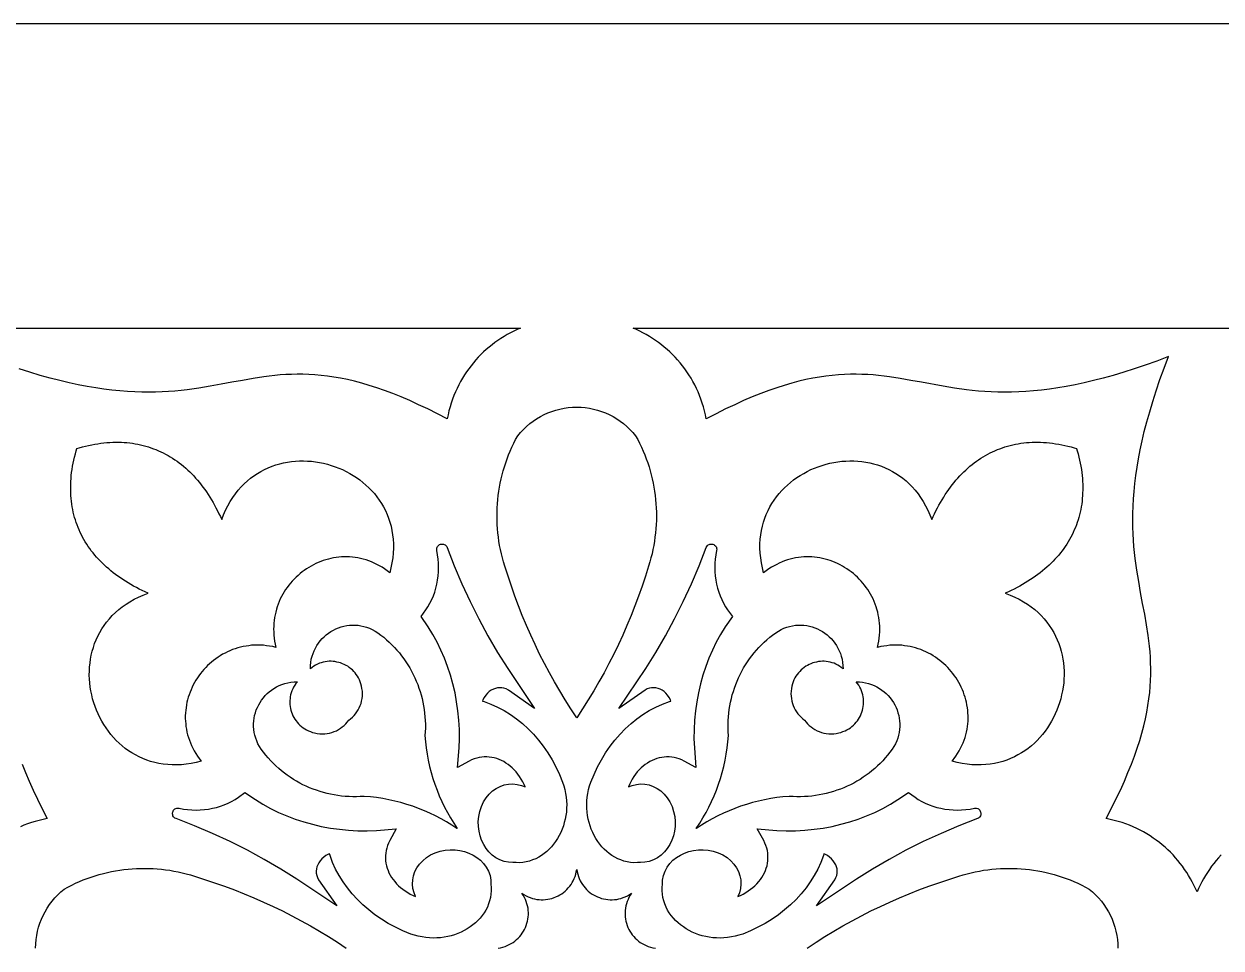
# Model space of a CAD drawing. Extents: x -352 to 352, y -78 to 78.
# Drawn here: x 100.2 to 200.5, y 0 to 77.5 of the extents above; entities that cross this region are included whole.
import ezdxf

# ---------------------------------------------------------------- set-up
doc = ezdxf.new("R2010")
doc.units = 0
doc.layers.get('0').update_dxf_attribs({"linetype": 'CONTINUOUS'})

msp = doc.modelspace()

# ---------------------------------------------------------------- linework, layer by layer
for points in [[(-352.5, -77.5), (352.5, -77.5), (352.5, 77.5), (-352.5, 77.5)], [(146.5, 45.36), (146.86, 45.35), (147.21, 45.32), (147.56, 45.27), (147.91, 45.2), (148.25, 45.11), (148.58, 45.01), (148.91, 44.88), (149.23, 44.74), (149.55, 44.57), (149.85, 44.39), (150.15, 44.2), (150.43, 43.98), (150.7, 43.75), (150.96, 43.5), (151.21, 43.24), (151.44, 42.96), (151.61, 42.65), (151.77, 42.33), (151.93, 42.01), (152.07, 41.68), (152.2, 41.36), (152.33, 41.03), (152.45, 40.69), (152.56, 40.36), (152.66, 40.02), (152.75, 39.68), (152.83, 39.34), (152.91, 39), (152.97, 38.65), (153.03, 38.31), (153.08, 37.96), (153.11, 37.61), (153.14, 37.26), (153.17, 36.91), (153.18, 36.56), (153.18, 36.21), (153.18, 35.86), (153.16, 35.51), (153.14, 35.16), (153.11, 34.81), (153.06, 34.46), (153.01, 34.11), (152.95, 33.76), (152.88, 33.42), (152.81, 33.07), (152.72, 32.72), (152.62, 32.38), (152.52, 32.04), (152.26, 31.2), (151.98, 30.36), (151.69, 29.52), (151.38, 28.7), (151.05, 27.88), (150.71, 27.06), (150.36, 26.25), (149.99, 25.45), (149.6, 24.66), (149.2, 23.87), (148.79, 23.09), (148.36, 22.32), (147.92, 21.56), (147.46, 20.81), (146.99, 20.06), (146.5, 19.32), (146.01, 20.06), (145.54, 20.81), (145.08, 21.56), (144.64, 22.32), (144.21, 23.09), (143.79, 23.87), (143.39, 24.66), (143.01, 25.45), (142.64, 26.25), (142.28, 27.06), (141.94, 27.88), (141.62, 28.7), (141.31, 29.52), (141.02, 30.36), (140.74, 31.2), (140.48, 32.04), (140.37, 32.38), (140.28, 32.72), (140.19, 33.07), (140.11, 33.42), (140.04, 33.76), (139.98, 34.11), (139.93, 34.46), (139.89, 34.81), (139.86, 35.16), (139.84, 35.51), (139.82, 35.86), (139.82, 36.21), (139.82, 36.56), (139.83, 36.91), (139.85, 37.26), (139.88, 37.61), (139.92, 37.96), (139.97, 38.31), (140.02, 38.65), (140.09, 39), (140.16, 39.34), (140.25, 39.68), (140.34, 40.02), (140.44, 40.36), (140.55, 40.69), (140.67, 41.03), (140.79, 41.36), (140.93, 41.68), (141.07, 42.01), (141.22, 42.33), (141.38, 42.65), (141.55, 42.96), (141.79, 43.24), (142.03, 43.5), (142.29, 43.75), (142.57, 43.98), (142.85, 44.2), (143.14, 44.39), (143.45, 44.57), (143.76, 44.74), (144.08, 44.88), (144.41, 45.01), (144.75, 45.11), (145.09, 45.2), (145.44, 45.27), (145.79, 45.32), (146.14, 45.35)], [(108.09, 42.42), (108.33, 42.42), (108.56, 42.4), (108.8, 42.39), (109.03, 42.36), (109.26, 42.33), (109.49, 42.29), (109.71, 42.25), (109.94, 42.21), (110.16, 42.15), (110.38, 42.09), (110.59, 42.03), (110.81, 41.96), (111.02, 41.88), (111.23, 41.8), (111.43, 41.71), (111.64, 41.62), (111.84, 41.52), (112.04, 41.42), (112.24, 41.31), (112.43, 41.2), (112.62, 41.08), (112.81, 40.95), (113, 40.82), (113.18, 40.69), (113.36, 40.54), (113.54, 40.4), (113.72, 40.25), (113.89, 40.09), (114.06, 39.93), (114.23, 39.76), (114.39, 39.59), (114.55, 39.41), (114.71, 39.23), (114.87, 39.05), (115.02, 38.85), (115.17, 38.66), (115.32, 38.46), (115.46, 38.25), (115.6, 38.04), (115.74, 37.82), (115.88, 37.6), (116.01, 37.38), (116.14, 37.15), (116.26, 36.91), (116.39, 36.67), (116.51, 36.43), (116.63, 36.18), (116.74, 35.93), (116.9, 36.34), (117.07, 36.73), (117.25, 37.1), (117.45, 37.45), (117.66, 37.78), (117.89, 38.1), (118.12, 38.39), (118.37, 38.67), (118.62, 38.93), (118.89, 39.18), (119.16, 39.41), (119.44, 39.61), (119.73, 39.81), (120.03, 39.98), (120.33, 40.14), (120.64, 40.28), (120.96, 40.41), (121.28, 40.52), (121.6, 40.61), (121.93, 40.69), (122.26, 40.76), (122.59, 40.8), (122.93, 40.84), (123.26, 40.85), (123.6, 40.86), (123.94, 40.84), (124.27, 40.82), (124.61, 40.78), (124.94, 40.72), (125.27, 40.66), (125.6, 40.57), (125.92, 40.48), (126.24, 40.37), (126.56, 40.25), (126.87, 40.12), (127.17, 39.97), (127.47, 39.81), (127.76, 39.64), (128.04, 39.45), (128.31, 39.26), (128.58, 39.05), (128.83, 38.83), (129.08, 38.6), (129.31, 38.36), (129.54, 38.11), (129.75, 37.84), (129.95, 37.57), (130.13, 37.29), (130.3, 36.99), (130.46, 36.69), (130.6, 36.37), (130.73, 36.05), (130.84, 35.72), (130.94, 35.37), (131.01, 35.02), (131.07, 34.66), (131.11, 34.29), (131.13, 33.91), (131.13, 33.53), (131.12, 33.13), (131.08, 32.73), (131.01, 32.32), (130.93, 31.9), (130.83, 31.48), (130.61, 31.64), (130.4, 31.79), (130.18, 31.93), (129.96, 32.06), (129.74, 32.18), (129.51, 32.29), (129.29, 32.39), (129.06, 32.47), (128.84, 32.55), (128.61, 32.62), (128.38, 32.67), (128.15, 32.72), (127.92, 32.76), (127.69, 32.78), (127.46, 32.8), (127.24, 32.81), (127.01, 32.81), (126.78, 32.8), (126.56, 32.78), (126.34, 32.75), (126.11, 32.72), (125.89, 32.67), (125.68, 32.62), (125.46, 32.56), (125.25, 32.49), (125.04, 32.41), (124.83, 32.33), (124.63, 32.24), (124.43, 32.14), (124.23, 32.03), (124.04, 31.92), (123.85, 31.8), (123.66, 31.67), (123.48, 31.54), (123.31, 31.4), (123.14, 31.25), (122.97, 31.1), (122.81, 30.94), (122.66, 30.78), (122.51, 30.61), (122.37, 30.43), (122.23, 30.25), (122.1, 30.07), (121.98, 29.88), (121.86, 29.68), (121.75, 29.48), (121.65, 29.28), (121.56, 29.07), (121.47, 28.85), (121.4, 28.63), (121.33, 28.41), (121.27, 28.18), (121.21, 27.96), (121.17, 27.72), (121.14, 27.48), (121.11, 27.24), (121.1, 27), (121.09, 26.75), (121.1, 26.51), (121.11, 26.25), (121.14, 26), (121.17, 25.74), (121.22, 25.48), (121.28, 25.22), (121.02, 25.28), (120.76, 25.33), (120.5, 25.36), (120.25, 25.39), (119.99, 25.4), (119.74, 25.41), (119.5, 25.4), (119.25, 25.39), (119.01, 25.36), (118.78, 25.33), (118.54, 25.29), (118.31, 25.23), (118.09, 25.17), (117.87, 25.1), (117.65, 25.03), (117.43, 24.94), (117.22, 24.85), (117.02, 24.74), (116.82, 24.64), (116.62, 24.52), (116.43, 24.4), (116.25, 24.27), (116.06, 24.13), (115.89, 23.99), (115.72, 23.84), (115.56, 23.69), (115.4, 23.53), (115.25, 23.36), (115.1, 23.19), (114.96, 23.02), (114.83, 22.84), (114.7, 22.65), (114.58, 22.46), (114.47, 22.27), (114.36, 22.07), (114.26, 21.87), (114.17, 21.67), (114.09, 21.46), (114.01, 21.25), (113.94, 21.04), (113.88, 20.82), (113.83, 20.61), (113.78, 20.39), (113.75, 20.16), (113.72, 19.94), (113.7, 19.72), (113.69, 19.49), (113.69, 19.26), (113.7, 19.03), (113.72, 18.81), (113.74, 18.58), (113.78, 18.35), (113.83, 18.12), (113.88, 17.89), (113.95, 17.66), (114.03, 17.44), (114.11, 17.21), (114.21, 16.99), (114.32, 16.76), (114.44, 16.54), (114.57, 16.32), (114.71, 16.1), (114.86, 15.89), (115.02, 15.67), (114.6, 15.57), (114.18, 15.48), (113.77, 15.42), (113.37, 15.38), (112.97, 15.36), (112.59, 15.37), (112.21, 15.39), (111.84, 15.43), (111.48, 15.49), (111.13, 15.56), (110.78, 15.66), (110.45, 15.77), (110.13, 15.9), (109.81, 16.04), (109.51, 16.2), (109.21, 16.37), (108.93, 16.55), (108.65, 16.75), (108.39, 16.96), (108.14, 17.19), (107.9, 17.42), (107.67, 17.66), (107.45, 17.92), (107.24, 18.19), (107.05, 18.46), (106.86, 18.74), (106.69, 19.03), (106.53, 19.33), (106.38, 19.63), (106.25, 19.94), (106.13, 20.26), (106.02, 20.58), (105.92, 20.9), (105.84, 21.23), (105.78, 21.56), (105.72, 21.89), (105.68, 22.23), (105.65, 22.56), (105.64, 22.9), (105.65, 23.24), (105.66, 23.57), (105.7, 23.91), (105.74, 24.24), (105.81, 24.57), (105.89, 24.9), (105.98, 25.22), (106.09, 25.54), (106.22, 25.86), (106.36, 26.17), (106.52, 26.47), (106.69, 26.77), (106.88, 27.06), (107.09, 27.34), (107.32, 27.61), (107.56, 27.88), (107.83, 28.13), (108.11, 28.38), (108.4, 28.61), (108.72, 28.84), (109.05, 29.05), (109.4, 29.25), (109.77, 29.43), (110.16, 29.6), (110.57, 29.76), (110.32, 29.87), (110.07, 29.99), (109.83, 30.11), (109.59, 30.23), (109.35, 30.36), (109.12, 30.49), (108.9, 30.62), (108.68, 30.76), (108.46, 30.9), (108.25, 31.04), (108.04, 31.18), (107.84, 31.33), (107.65, 31.48), (107.45, 31.63), (107.27, 31.79), (107.09, 31.95), (106.91, 32.11), (106.74, 32.27), (106.57, 32.44), (106.41, 32.61), (106.25, 32.78), (106.1, 32.96), (105.96, 33.14), (105.81, 33.32), (105.68, 33.5), (105.55, 33.69), (105.42, 33.88), (105.3, 34.07), (105.19, 34.26), (105.08, 34.46), (104.98, 34.66), (104.88, 34.86), (104.79, 35.07), (104.7, 35.27), (104.62, 35.48), (104.54, 35.69), (104.47, 35.91), (104.41, 36.12), (104.35, 36.34), (104.29, 36.56), (104.25, 36.79), (104.2, 37.01), (104.17, 37.24), (104.14, 37.47), (104.11, 37.7), (104.1, 37.94), (104.08, 38.17), (104.08, 38.41), (104.08, 38.65), (104.08, 38.9), (104.09, 39.14), (104.11, 39.39), (104.13, 39.64), (104.16, 39.89), (104.2, 40.14), (104.24, 40.4), (104.29, 40.66), (104.35, 40.92), (104.41, 41.18), (104.47, 41.44), (104.55, 41.71), (104.6, 41.9), (104.79, 41.95), (105.06, 42.03), (105.32, 42.09), (105.58, 42.15), (105.84, 42.21), (106.1, 42.26), (106.35, 42.3), (106.61, 42.34), (106.86, 42.37), (107.11, 42.39), (107.36, 42.41), (107.6, 42.42), (107.85, 42.42)], [(185.39, 42.42), (185.64, 42.41), (185.89, 42.39), (186.14, 42.37), (186.39, 42.34), (186.64, 42.3), (186.9, 42.26), (187.16, 42.21), (187.42, 42.15), (187.68, 42.09), (187.94, 42.03), (188.21, 41.95), (188.39, 41.9), (188.45, 41.71), (188.52, 41.44), (188.59, 41.18), (188.65, 40.92), (188.71, 40.66), (188.75, 40.4), (188.8, 40.14), (188.83, 39.89), (188.86, 39.64), (188.89, 39.39), (188.9, 39.14), (188.92, 38.9), (188.92, 38.65), (188.92, 38.41), (188.91, 38.17), (188.9, 37.94), (188.88, 37.7), (188.86, 37.47), (188.83, 37.24), (188.79, 37.01), (188.75, 36.79), (188.7, 36.56), (188.65, 36.34), (188.59, 36.12), (188.53, 35.91), (188.46, 35.69), (188.38, 35.48), (188.3, 35.27), (188.21, 35.07), (188.12, 34.86), (188.02, 34.66), (187.92, 34.46), (187.81, 34.26), (187.69, 34.07), (187.57, 33.88), (187.45, 33.69), (187.32, 33.5), (187.18, 33.32), (187.04, 33.14), (186.9, 32.96), (186.74, 32.78), (186.59, 32.61), (186.43, 32.44), (186.26, 32.27), (186.09, 32.11), (185.91, 31.95), (185.73, 31.79), (185.54, 31.63), (185.35, 31.48), (185.15, 31.33), (184.95, 31.18), (184.75, 31.04), (184.54, 30.9), (184.32, 30.76), (184.1, 30.62), (183.87, 30.49), (183.64, 30.36), (183.41, 30.23), (183.17, 30.11), (182.93, 29.99), (182.68, 29.87), (182.42, 29.76), (182.83, 29.6), (183.22, 29.43), (183.59, 29.25), (183.95, 29.05), (184.28, 28.84), (184.59, 28.61), (184.89, 28.38), (185.17, 28.13), (185.43, 27.88), (185.68, 27.61), (185.9, 27.34), (186.11, 27.06), (186.3, 26.77), (186.48, 26.47), (186.64, 26.17), (186.78, 25.86), (186.91, 25.54), (187.02, 25.22), (187.11, 24.9), (187.19, 24.57), (187.25, 24.24), (187.3, 23.91), (187.33, 23.57), (187.35, 23.24), (187.35, 22.9), (187.34, 22.56), (187.32, 22.23), (187.28, 21.89), (187.22, 21.56), (187.15, 21.23), (187.07, 20.9), (186.98, 20.58), (186.87, 20.26), (186.75, 19.94), (186.61, 19.63), (186.47, 19.33), (186.31, 19.03), (186.14, 18.74), (185.95, 18.46), (185.76, 18.19), (185.55, 17.92), (185.33, 17.66), (185.1, 17.42), (184.86, 17.19), (184.61, 16.96), (184.34, 16.75), (184.07, 16.55), (183.78, 16.37), (183.49, 16.2), (183.19, 16.04), (182.87, 15.9), (182.55, 15.77), (182.21, 15.66), (181.87, 15.56), (181.52, 15.49), (181.16, 15.43), (180.79, 15.39), (180.41, 15.37), (180.02, 15.36), (179.63, 15.38), (179.23, 15.42), (178.82, 15.48), (178.4, 15.57), (177.98, 15.67), (178.14, 15.89), (178.29, 16.1), (178.43, 16.32), (178.56, 16.54), (178.68, 16.76), (178.79, 16.99), (178.88, 17.21), (178.97, 17.44), (179.05, 17.66), (179.11, 17.89), (179.17, 18.12), (179.22, 18.35), (179.25, 18.58), (179.28, 18.81), (179.3, 19.03), (179.31, 19.26), (179.3, 19.49), (179.29, 19.72), (179.28, 19.94), (179.25, 20.16), (179.21, 20.39), (179.17, 20.61), (179.12, 20.82), (179.06, 21.04), (178.99, 21.25), (178.91, 21.46), (178.83, 21.67), (178.73, 21.87), (178.64, 22.07), (178.53, 22.27), (178.42, 22.46), (178.3, 22.65), (178.17, 22.84), (178.04, 23.02), (177.9, 23.19), (177.75, 23.36), (177.6, 23.53), (177.44, 23.69), (177.28, 23.84), (177.11, 23.99), (176.93, 24.13), (176.75, 24.27), (176.57, 24.4), (176.37, 24.52), (176.18, 24.64), (175.98, 24.74), (175.77, 24.85), (175.56, 24.94), (175.35, 25.03), (175.13, 25.1), (174.91, 25.17), (174.68, 25.23), (174.45, 25.29), (174.22, 25.33), (173.98, 25.36), (173.74, 25.39), (173.5, 25.4), (173.25, 25.41), (173, 25.4), (172.75, 25.39), (172.5, 25.36), (172.24, 25.33), (171.98, 25.28), (171.72, 25.22), (171.78, 25.48), (171.82, 25.74), (171.86, 26), (171.89, 26.25), (171.9, 26.51), (171.91, 26.75), (171.9, 27), (171.89, 27.24), (171.86, 27.48), (171.83, 27.72), (171.78, 27.96), (171.73, 28.18), (171.67, 28.41), (171.6, 28.63), (171.52, 28.85), (171.44, 29.07), (171.34, 29.28), (171.24, 29.48), (171.13, 29.68), (171.02, 29.88), (170.9, 30.07), (170.77, 30.25), (170.63, 30.43), (170.49, 30.61), (170.34, 30.78), (170.18, 30.94), (170.03, 31.1), (169.86, 31.25), (169.69, 31.4), (169.51, 31.54), (169.33, 31.67), (169.15, 31.8), (168.96, 31.92), (168.77, 32.03), (168.57, 32.14), (168.37, 32.24), (168.17, 32.33), (167.96, 32.41), (167.75, 32.49), (167.54, 32.56), (167.32, 32.62), (167.1, 32.67), (166.88, 32.72), (166.66, 32.75), (166.44, 32.78), (166.21, 32.8), (165.99, 32.81), (165.76, 32.81), (165.53, 32.8), (165.3, 32.78), (165.08, 32.76), (164.85, 32.72), (164.62, 32.67), (164.39, 32.62), (164.16, 32.55), (163.93, 32.47), (163.71, 32.39), (163.48, 32.29), (163.26, 32.18), (163.04, 32.06), (162.82, 31.93), (162.6, 31.79), (162.38, 31.64), (162.17, 31.48), (162.07, 31.9), (161.98, 32.32), (161.92, 32.73), (161.88, 33.13), (161.86, 33.53), (161.86, 33.91), (161.89, 34.29), (161.93, 34.66), (161.98, 35.02), (162.06, 35.37), (162.16, 35.72), (162.27, 36.05), (162.39, 36.37), (162.54, 36.69), (162.69, 36.99), (162.86, 37.29), (163.05, 37.57), (163.25, 37.84), (163.46, 38.11), (163.68, 38.36), (163.92, 38.6), (164.16, 38.83), (164.42, 39.05), (164.68, 39.26), (164.96, 39.45), (165.24, 39.64), (165.53, 39.81), (165.83, 39.97), (166.13, 40.12), (166.44, 40.25), (166.75, 40.37), (167.07, 40.48), (167.4, 40.57), (167.73, 40.66), (168.06, 40.72), (168.39, 40.78), (168.72, 40.82), (169.06, 40.84), (169.4, 40.86), (169.73, 40.85), (170.07, 40.84), (170.4, 40.8), (170.74, 40.76), (171.07, 40.69), (171.39, 40.61), (171.72, 40.52), (172.04, 40.41), (172.35, 40.28), (172.66, 40.14), (172.97, 39.98), (173.26, 39.81), (173.55, 39.61), (173.84, 39.41), (174.11, 39.18), (174.38, 38.93), (174.63, 38.67), (174.88, 38.39), (175.11, 38.1), (175.33, 37.78), (175.54, 37.45), (175.74, 37.1), (175.93, 36.73), (176.1, 36.34), (176.26, 35.93), (176.37, 36.18), (176.49, 36.43), (176.61, 36.67), (176.73, 36.91), (176.86, 37.15), (176.99, 37.38), (177.12, 37.6), (177.26, 37.82), (177.39, 38.04), (177.54, 38.25), (177.68, 38.46), (177.83, 38.66), (177.98, 38.85), (178.13, 39.05), (178.29, 39.23), (178.45, 39.41), (178.61, 39.59), (178.77, 39.76), (178.94, 39.93), (179.11, 40.09), (179.28, 40.25), (179.46, 40.4), (179.64, 40.54), (179.82, 40.69), (180, 40.82), (180.19, 40.95), (180.38, 41.08), (180.57, 41.2), (180.76, 41.31), (180.96, 41.42), (181.16, 41.52), (181.36, 41.62), (181.56, 41.71), (181.77, 41.8), (181.98, 41.88), (182.19, 41.96), (182.4, 42.03), (182.62, 42.09), (182.84, 42.15), (183.06, 42.21), (183.28, 42.25), (183.51, 42.29), (183.74, 42.33), (183.97, 42.36), (184.2, 42.39), (184.43, 42.4), (184.67, 42.42), (184.91, 42.42), (185.15, 42.42)], [(134.77, 33.34), (134.76, 33.44), (134.76, 33.53), (134.79, 33.61), (134.83, 33.68), (134.88, 33.74), (134.94, 33.8), (135.01, 33.84), (135.09, 33.86), (135.17, 33.88), (135.25, 33.88), (135.33, 33.87), (135.4, 33.85), (135.48, 33.81), (135.54, 33.75), (135.6, 33.68), (135.64, 33.59), (136.24, 32.05), (136.88, 30.54), (137.57, 29.06), (138.29, 27.61), (139.06, 26.19), (139.87, 24.8), (140.72, 23.45), (142.97, 20.1), (140.77, 21.64), (140.58, 21.73), (140.4, 21.79), (140.22, 21.83), (140.04, 21.83), (139.86, 21.82), (139.68, 21.78), (139.51, 21.71), (139.34, 21.62), (139.17, 21.51), (139.02, 21.37), (138.87, 21.2), (138.75, 21.02), (138.63, 20.81), (138.6, 20.72), (138.73, 20.68), (139.31, 20.46), (139.87, 20.21), (140.42, 19.91), (140.95, 19.58), (141.46, 19.22), (141.95, 18.82), (142.42, 18.39), (142.87, 17.93), (143.3, 17.44), (143.7, 16.92), (144.08, 16.37), (144.43, 15.79), (144.75, 15.2), (145.05, 14.57), (145.32, 13.92), (145.42, 13.61), (145.51, 13.29), (145.57, 12.97), (145.62, 12.66), (145.65, 12.34), (145.66, 12.03), (145.65, 11.72), (145.63, 11.41), (145.59, 11.11), (145.53, 10.81), (145.46, 10.52), (145.38, 10.24), (145.27, 9.96), (145.16, 9.69), (145.03, 9.43), (144.89, 9.18), (144.73, 8.94), (144.56, 8.71), (144.38, 8.49), (144.19, 8.29), (143.99, 8.1), (143.77, 7.92), (143.54, 7.76), (143.31, 7.62), (143.06, 7.49), (142.8, 7.39), (142.54, 7.3), (142.27, 7.23), (141.99, 7.19), (141.7, 7.16), (141.41, 7.17), (141.14, 7.19), (140.79, 7.2), (140.41, 7.27), (140.05, 7.4), (139.72, 7.58), (139.42, 7.8), (139.14, 8.07), (138.9, 8.36), (138.7, 8.69), (138.53, 9.04), (138.4, 9.41), (138.31, 9.8), (138.26, 10.2), (138.25, 10.61), (138.29, 11.03), (138.37, 11.45), (138.51, 11.86), (138.69, 12.25), (138.91, 12.6), (139.17, 12.91), (139.45, 13.18), (139.76, 13.39), (140.08, 13.56), (140.43, 13.68), (140.78, 13.75), (141.14, 13.77), (141.5, 13.73), (141.86, 13.64), (142.17, 13.51), (142.08, 13.72), (141.97, 13.95), (141.85, 14.17), (141.71, 14.38), (141.57, 14.58), (141.42, 14.77), (141.26, 14.95), (141.1, 15.11), (140.93, 15.26), (140.75, 15.4), (140.57, 15.52), (140.38, 15.64), (140.18, 15.73), (139.99, 15.82), (139.79, 15.89), (139.58, 15.95), (139.38, 15.99), (139.17, 16.02), (138.96, 16.03), (138.75, 16.03), (138.54, 16.01), (138.33, 15.98), (138.12, 15.93), (137.9, 15.86), (137.69, 15.78), (137.48, 15.68), (136.5, 15.13), (136.64, 16.78), (136.66, 17.56), (136.66, 18.34), (136.62, 19.12), (136.54, 19.89), (136.43, 20.65), (136.3, 21.41), (136.12, 22.15), (135.92, 22.88), (135.68, 23.6), (135.42, 24.3), (135.12, 24.99), (134.79, 25.66), (134.44, 26.31), (134.05, 26.94), (133.45, 27.82), (133.85, 28.36), (134.03, 28.63), (134.2, 28.92), (134.35, 29.23), (134.48, 29.54), (134.6, 29.86), (134.7, 30.19), (134.78, 30.52), (134.84, 30.86), (134.89, 31.21), (134.92, 31.56), (134.92, 31.91), (134.91, 32.27), (134.89, 32.62), (134.84, 32.97)], [(157.36, 33.59), (157.4, 33.68), (157.46, 33.75), (157.52, 33.81), (157.59, 33.85), (157.67, 33.87), (157.75, 33.88), (157.83, 33.88), (157.91, 33.86), (157.98, 33.84), (158.05, 33.8), (158.12, 33.74), (158.17, 33.68), (158.21, 33.61), (158.23, 33.53), (158.24, 33.44), (158.23, 33.34), (158.16, 32.97), (158.11, 32.62), (158.08, 32.27), (158.07, 31.91), (158.08, 31.56), (158.11, 31.21), (158.15, 30.86), (158.22, 30.52), (158.3, 30.19), (158.4, 29.86), (158.51, 29.54), (158.65, 29.23), (158.8, 28.92), (158.96, 28.63), (159.15, 28.36), (159.55, 27.82), (158.94, 26.94), (158.56, 26.31), (158.2, 25.66), (157.88, 24.99), (157.58, 24.3), (157.31, 23.6), (157.08, 22.88), (156.87, 22.15), (156.7, 21.41), (156.56, 20.65), (156.45, 19.89), (156.38, 19.12), (156.34, 18.34), (156.33, 17.56), (156.36, 16.78), (156.49, 15.13), (155.52, 15.68), (155.31, 15.78), (155.09, 15.86), (154.88, 15.93), (154.67, 15.98), (154.46, 16.01), (154.24, 16.03), (154.03, 16.03), (153.83, 16.02), (153.62, 15.99), (153.41, 15.95), (153.21, 15.89), (153.01, 15.82), (152.81, 15.73), (152.62, 15.64), (152.43, 15.52), (152.25, 15.4), (152.07, 15.26), (151.9, 15.11), (151.73, 14.95), (151.57, 14.77), (151.42, 14.58), (151.28, 14.38), (151.15, 14.17), (151.03, 13.95), (150.92, 13.72), (150.83, 13.51), (151.14, 13.64), (151.5, 13.73), (151.85, 13.77), (152.21, 13.75), (152.57, 13.68), (152.91, 13.56), (153.24, 13.39), (153.55, 13.18), (153.83, 12.91), (154.08, 12.6), (154.3, 12.25), (154.49, 11.86), (154.62, 11.45), (154.71, 11.03), (154.75, 10.61), (154.74, 10.2), (154.69, 9.8), (154.6, 9.41), (154.46, 9.04), (154.3, 8.69), (154.09, 8.36), (153.85, 8.07), (153.58, 7.8), (153.28, 7.58), (152.94, 7.4), (152.58, 7.27), (152.2, 7.2), (151.85, 7.19), (151.59, 7.17), (151.3, 7.16), (151.01, 7.19), (150.73, 7.23), (150.46, 7.3), (150.19, 7.39), (149.94, 7.49), (149.69, 7.62), (149.45, 7.76), (149.23, 7.92), (149.01, 8.1), (148.81, 8.29), (148.61, 8.49), (148.43, 8.71), (148.26, 8.94), (148.11, 9.18), (147.97, 9.43), (147.84, 9.69), (147.72, 9.96), (147.62, 10.24), (147.53, 10.52), (147.46, 10.81), (147.41, 11.11), (147.37, 11.41), (147.34, 11.72), (147.34, 12.03), (147.35, 12.34), (147.38, 12.66), (147.42, 12.97), (147.49, 13.29), (147.57, 13.61), (147.68, 13.92), (147.95, 14.57), (148.24, 15.2), (148.57, 15.79), (148.92, 16.37), (149.3, 16.92), (149.7, 17.44), (150.13, 17.93), (150.57, 18.39), (151.05, 18.82), (151.54, 19.22), (152.05, 19.58), (152.58, 19.91), (153.13, 20.21), (153.69, 20.46), (154.27, 20.68), (154.4, 20.72), (154.36, 20.81), (154.25, 21.02), (154.12, 21.2), (153.98, 21.37), (153.83, 21.51), (153.66, 21.62), (153.49, 21.71), (153.32, 21.78), (153.14, 21.82), (152.96, 21.83), (152.78, 21.83), (152.59, 21.79), (152.41, 21.73), (152.23, 21.64), (150.02, 20.1), (152.28, 23.45), (153.13, 24.8), (153.94, 26.19), (154.7, 27.61), (155.43, 29.06), (156.11, 30.54), (156.76, 32.05)], [(124.17, 23.42), (124.18, 23.7), (124.21, 23.96), (124.25, 24.22), (124.32, 24.47), (124.4, 24.71), (124.49, 24.94), (124.6, 25.16), (124.72, 25.37), (124.86, 25.58), (125, 25.77), (125.16, 25.95), (125.33, 26.11), (125.51, 26.27), (125.7, 26.41), (125.9, 26.55), (126.1, 26.66), (126.31, 26.77), (126.53, 26.86), (126.76, 26.94), (126.99, 27), (127.22, 27.04), (127.45, 27.07), (127.69, 27.09), (127.93, 27.09), (128.17, 27.07), (128.41, 27.03), (128.65, 26.98), (128.89, 26.91), (129.13, 26.82), (129.36, 26.71), (129.59, 26.59), (129.82, 26.44), (130.07, 26.25), (130.32, 26.06), (130.56, 25.86), (130.79, 25.65), (131.01, 25.43), (131.22, 25.21), (131.43, 24.98), (131.63, 24.75), (131.82, 24.51), (132.01, 24.26), (132.18, 24.01), (132.35, 23.75), (132.51, 23.49), (132.66, 23.22), (132.8, 22.95), (132.93, 22.67), (133.05, 22.39), (133.17, 22.1), (133.27, 21.81), (133.37, 21.52), (133.46, 21.23), (133.53, 20.93), (133.6, 20.63), (133.66, 20.32), (133.71, 20.01), (133.75, 19.71), (133.78, 19.39), (133.8, 19.08), (133.81, 18.77), (133.81, 18.45), (133.8, 18.14), (133.78, 17.82), (133.82, 17.3), (133.88, 16.78), (133.96, 16.26), (134.06, 15.75), (134.17, 15.24), (134.3, 14.73), (134.45, 14.23), (134.61, 13.74), (134.79, 13.25), (134.98, 12.77), (135.19, 12.3), (135.42, 11.83), (135.66, 11.37), (135.92, 10.91), (136.19, 10.47), (136.48, 10.03), (136.47, 10.04), (136.45, 10.05), (136.46, 10.02), (136.03, 10.31), (135.58, 10.58), (135.13, 10.84), (134.67, 11.08), (134.2, 11.31), (133.73, 11.52), (133.25, 11.71), (132.76, 11.89), (132.26, 12.05), (131.76, 12.2), (131.26, 12.33), (130.75, 12.44), (130.24, 12.54), (129.72, 12.62), (129.2, 12.68), (128.68, 12.72), (128.36, 12.7), (128.05, 12.69), (127.73, 12.69), (127.42, 12.7), (127.1, 12.72), (126.79, 12.75), (126.48, 12.79), (126.18, 12.84), (125.87, 12.9), (125.57, 12.96), (125.27, 13.04), (124.98, 13.13), (124.69, 13.23), (124.4, 13.33), (124.11, 13.45), (123.83, 13.57), (123.55, 13.7), (123.28, 13.84), (123.01, 13.99), (122.75, 14.15), (122.49, 14.32), (122.24, 14.49), (121.99, 14.68), (121.75, 14.87), (121.52, 15.07), (121.29, 15.27), (121.07, 15.49), (120.85, 15.71), (120.64, 15.94), (120.44, 16.18), (120.24, 16.43), (120.06, 16.68), (119.91, 16.9), (119.78, 17.14), (119.68, 17.37), (119.59, 17.61), (119.52, 17.85), (119.46, 18.09), (119.43, 18.33), (119.41, 18.57), (119.41, 18.81), (119.42, 19.05), (119.46, 19.28), (119.5, 19.51), (119.56, 19.74), (119.64, 19.97), (119.73, 20.18), (119.84, 20.4), (119.95, 20.6), (120.08, 20.8), (120.23, 20.99), (120.38, 21.17), (120.55, 21.34), (120.73, 21.5), (120.92, 21.64), (121.12, 21.78), (121.34, 21.9), (121.56, 22.01), (121.79, 22.1), (122.03, 22.18), (122.28, 22.24), (122.54, 22.29), (122.8, 22.32), (123.08, 22.33), (122.96, 22.19), (122.86, 22.04), (122.77, 21.88), (122.69, 21.73), (122.62, 21.57), (122.57, 21.41), (122.52, 21.25), (122.49, 21.08), (122.47, 20.92), (122.45, 20.76), (122.45, 20.59), (122.46, 20.43), (122.48, 20.27), (122.51, 20.1), (122.54, 19.95), (122.59, 19.79), (122.65, 19.64), (122.71, 19.49), (122.79, 19.34), (122.87, 19.2), (122.97, 19.07), (123.07, 18.94), (123.18, 18.81), (123.3, 18.69), (123.42, 18.58), (123.56, 18.48), (123.7, 18.38), (123.85, 18.3), (124.01, 18.22), (124.17, 18.15), (124.35, 18.09), (124.53, 18.04), (124.74, 18), (124.96, 17.97), (125.17, 17.96), (125.38, 17.97), (125.58, 17.99), (125.78, 18.03), (125.98, 18.08), (126.17, 18.15), (126.35, 18.23), (126.53, 18.32), (126.69, 18.43), (126.85, 18.54), (127, 18.67), (127.14, 18.8), (127.27, 18.95), (127.39, 19.11), (127.55, 19.23), (127.69, 19.36), (127.83, 19.5), (127.96, 19.65), (128.07, 19.81), (128.18, 19.97), (128.27, 20.15), (128.35, 20.33), (128.42, 20.52), (128.47, 20.72), (128.51, 20.92), (128.53, 21.12), (128.54, 21.33), (128.53, 21.54), (128.5, 21.76), (128.46, 21.97), (128.41, 22.15), (128.35, 22.32), (128.28, 22.49), (128.2, 22.65), (128.12, 22.8), (128.02, 22.94), (127.92, 23.07), (127.81, 23.2), (127.69, 23.32), (127.56, 23.43), (127.43, 23.53), (127.3, 23.63), (127.16, 23.71), (127.01, 23.79), (126.86, 23.85), (126.71, 23.91), (126.55, 23.96), (126.39, 23.99), (126.23, 24.02), (126.07, 24.04), (125.91, 24.05), (125.74, 24.05), (125.58, 24.03), (125.41, 24.01), (125.25, 23.98), (125.09, 23.93), (124.93, 23.88), (124.77, 23.81), (124.61, 23.73), (124.46, 23.64), (124.31, 23.54)], [(163.18, 26.44), (163.4, 26.59), (163.63, 26.71), (163.87, 26.82), (164.1, 26.91), (164.34, 26.98), (164.58, 27.03), (164.83, 27.07), (165.07, 27.09), (165.31, 27.09), (165.54, 27.07), (165.78, 27.04), (166.01, 27), (166.24, 26.94), (166.46, 26.86), (166.68, 26.77), (166.89, 26.66), (167.1, 26.55), (167.3, 26.41), (167.48, 26.27), (167.66, 26.11), (167.83, 25.95), (167.99, 25.77), (168.14, 25.58), (168.28, 25.37), (168.4, 25.16), (168.51, 24.94), (168.6, 24.71), (168.68, 24.47), (168.74, 24.22), (168.79, 23.96), (168.82, 23.7), (168.83, 23.42), (168.68, 23.54), (168.53, 23.64), (168.38, 23.73), (168.23, 23.81), (168.07, 23.88), (167.91, 23.93), (167.75, 23.98), (167.58, 24.01), (167.42, 24.03), (167.25, 24.05), (167.09, 24.05), (166.93, 24.04), (166.76, 24.02), (166.6, 23.99), (166.44, 23.96), (166.29, 23.91), (166.13, 23.85), (165.99, 23.79), (165.84, 23.71), (165.7, 23.63), (165.56, 23.53), (165.43, 23.43), (165.31, 23.32), (165.19, 23.2), (165.08, 23.07), (164.98, 22.94), (164.88, 22.8), (164.79, 22.65), (164.71, 22.49), (164.65, 22.32), (164.59, 22.15), (164.54, 21.97), (164.49, 21.76), (164.47, 21.54), (164.46, 21.33), (164.47, 21.12), (164.49, 20.92), (164.53, 20.72), (164.58, 20.52), (164.65, 20.33), (164.73, 20.15), (164.82, 19.97), (164.92, 19.81), (165.04, 19.65), (165.17, 19.5), (165.3, 19.36), (165.45, 19.23), (165.6, 19.11), (165.72, 18.95), (165.85, 18.8), (165.99, 18.67), (166.14, 18.54), (166.3, 18.43), (166.47, 18.32), (166.65, 18.23), (166.83, 18.15), (167.02, 18.08), (167.21, 18.03), (167.41, 17.99), (167.62, 17.97), (167.83, 17.96), (168.04, 17.97), (168.25, 18), (168.47, 18.04), (168.65, 18.09), (168.82, 18.15), (168.99, 18.22), (169.14, 18.3), (169.3, 18.38), (169.44, 18.48), (169.57, 18.58), (169.7, 18.69), (169.82, 18.81), (169.93, 18.94), (170.03, 19.07), (170.12, 19.2), (170.21, 19.34), (170.28, 19.49), (170.35, 19.64), (170.41, 19.79), (170.45, 19.95), (170.49, 20.1), (170.52, 20.27), (170.54, 20.43), (170.55, 20.59), (170.54, 20.76), (170.53, 20.92), (170.51, 21.08), (170.47, 21.25), (170.43, 21.41), (170.37, 21.57), (170.31, 21.73), (170.23, 21.88), (170.14, 22.04), (170.04, 22.19), (169.92, 22.33), (170.19, 22.32), (170.46, 22.29), (170.72, 22.24), (170.97, 22.18), (171.21, 22.1), (171.44, 22.01), (171.66, 21.9), (171.87, 21.78), (172.07, 21.64), (172.26, 21.5), (172.44, 21.34), (172.61, 21.17), (172.77, 20.99), (172.91, 20.8), (173.04, 20.6), (173.16, 20.4), (173.27, 20.18), (173.36, 19.97), (173.43, 19.74), (173.49, 19.51), (173.54, 19.28), (173.57, 19.05), (173.59, 18.81), (173.59, 18.57), (173.57, 18.33), (173.53, 18.09), (173.48, 17.85), (173.41, 17.61), (173.32, 17.37), (173.21, 17.14), (173.09, 16.9), (172.94, 16.68), (172.75, 16.43), (172.56, 16.18), (172.36, 15.94), (172.15, 15.71), (171.93, 15.49), (171.71, 15.27), (171.48, 15.07), (171.24, 14.87), (171, 14.68), (170.76, 14.49), (170.5, 14.32), (170.25, 14.15), (169.98, 13.99), (169.72, 13.84), (169.44, 13.7), (169.17, 13.57), (168.88, 13.45), (168.6, 13.33), (168.31, 13.23), (168.02, 13.13), (167.72, 13.04), (167.42, 12.96), (167.12, 12.9), (166.82, 12.84), (166.51, 12.79), (166.2, 12.75), (165.89, 12.72), (165.58, 12.7), (165.27, 12.69), (164.95, 12.69), (164.63, 12.7), (164.32, 12.72), (163.79, 12.68), (163.27, 12.62), (162.76, 12.54), (162.25, 12.44), (161.74, 12.33), (161.23, 12.2), (160.73, 12.05), (160.24, 11.89), (159.75, 11.71), (159.27, 11.52), (158.79, 11.31), (158.33, 11.08), (157.86, 10.84), (157.41, 10.58), (156.97, 10.31), (156.53, 10.02), (156.54, 10.03), (156.55, 10.05), (156.52, 10.03), (156.81, 10.47), (157.08, 10.91), (157.34, 11.37), (157.58, 11.83), (157.81, 12.3), (158.02, 12.77), (158.21, 13.25), (158.39, 13.74), (158.55, 14.23), (158.7, 14.73), (158.83, 15.24), (158.94, 15.75), (159.03, 16.26), (159.11, 16.78), (159.18, 17.3), (159.22, 17.82), (159.2, 18.14), (159.19, 18.45), (159.19, 18.77), (159.2, 19.08), (159.22, 19.39), (159.25, 19.71), (159.29, 20.01), (159.34, 20.32), (159.39, 20.63), (159.46, 20.93), (159.54, 21.23), (159.63, 21.52), (159.72, 21.81), (159.83, 22.1), (159.94, 22.39), (160.07, 22.67), (160.2, 22.95), (160.34, 23.22), (160.49, 23.49), (160.65, 23.75), (160.82, 24.01), (160.99, 24.26), (161.17, 24.51), (161.37, 24.75), (161.57, 24.98), (161.77, 25.21), (161.99, 25.43), (162.21, 25.65), (162.44, 25.86), (162.68, 26.06), (162.92, 26.25)], [(119.56, 12.45), (120.19, 12.06), (120.84, 11.7), (121.51, 11.38), (122.19, 11.08), (122.9, 10.81), (123.62, 10.58), (124.35, 10.38), (125.09, 10.2), (125.85, 10.06), (126.61, 9.96), (127.38, 9.88), (128.16, 9.84), (128.94, 9.84), (129.72, 9.86), (131.37, 9.99), (130.82, 9.02), (130.72, 8.81), (130.64, 8.6), (130.57, 8.38), (130.52, 8.17), (130.49, 7.96), (130.47, 7.75), (130.47, 7.54), (130.48, 7.33), (130.51, 7.12), (130.55, 6.91), (130.61, 6.71), (130.68, 6.51), (130.76, 6.31), (130.86, 6.12), (130.98, 5.93), (131.1, 5.75), (131.24, 5.57), (131.39, 5.4), (131.55, 5.23), (131.73, 5.08), (131.92, 4.93), (132.12, 4.79), (132.33, 4.65), (132.55, 4.53), (132.78, 4.42), (132.99, 4.33), (132.86, 4.64), (132.77, 5), (132.73, 5.36), (132.75, 5.72), (132.82, 6.07), (132.94, 6.41), (133.11, 6.74), (133.32, 7.05), (133.59, 7.33), (133.9, 7.59), (134.25, 7.81), (134.64, 7.99), (135.05, 8.12), (135.47, 8.21), (135.89, 8.25), (136.3, 8.24), (136.7, 8.19), (137.09, 8.1), (137.46, 7.97), (137.81, 7.8), (138.13, 7.59), (138.43, 7.36), (138.69, 7.08), (138.92, 6.78), (139.1, 6.45), (139.23, 6.09), (139.3, 5.7), (139.31, 5.36), (139.33, 5.09), (139.33, 4.8), (139.31, 4.51), (139.27, 4.23), (139.2, 3.96), (139.11, 3.7), (139.01, 3.44), (138.88, 3.19), (138.74, 2.96), (138.58, 2.73), (138.4, 2.51), (138.21, 2.31), (138.01, 2.12), (137.79, 1.94), (137.56, 1.77), (137.32, 1.61), (137.07, 1.47), (136.81, 1.34), (136.54, 1.22), (136.26, 1.12), (135.98, 1.04), (135.69, 0.96), (135.39, 0.91), (135.09, 0.87), (134.78, 0.85), (134.47, 0.84), (134.16, 0.85), (133.84, 0.88), (133.53, 0.93), (133.21, 0.99), (132.89, 1.08), (132.58, 1.18), (131.93, 1.45), (131.3, 1.75), (130.7, 2.07), (130.13, 2.42), (129.58, 2.8), (129.06, 3.2), (128.57, 3.63), (128.11, 4.08), (127.68, 4.55), (127.28, 5.04), (126.92, 5.55), (126.59, 6.08), (126.29, 6.63), (126.03, 7.19), (125.82, 7.77), (125.78, 7.9), (125.69, 7.87), (125.48, 7.75), (125.29, 7.62), (125.13, 7.48), (124.99, 7.33), (124.88, 7.16), (124.79, 6.99), (124.72, 6.82), (124.68, 6.64), (124.66, 6.46), (124.67, 6.28), (124.71, 6.1), (124.77, 5.92), (124.86, 5.73), (126.39, 3.53), (123.05, 5.78), (121.7, 6.63), (120.31, 7.44), (118.89, 8.21), (117.44, 8.93), (115.96, 9.62), (114.45, 10.26), (112.91, 10.86), (112.82, 10.9), (112.75, 10.96), (112.69, 11.02), (112.65, 11.1), (112.63, 11.17), (112.62, 11.25), (112.62, 11.33), (112.64, 11.41), (112.66, 11.49), (112.7, 11.56), (112.76, 11.62), (112.82, 11.67), (112.89, 11.71), (112.97, 11.73), (113.06, 11.74), (113.16, 11.73), (113.53, 11.66), (113.88, 11.61), (114.23, 11.58), (114.59, 11.57), (114.94, 11.58), (115.29, 11.61), (115.64, 11.66), (115.98, 11.72), (116.31, 11.8), (116.64, 11.9), (116.96, 12.02), (117.27, 12.15), (117.57, 12.3), (117.86, 12.47), (118.14, 12.65), (118.68, 13.05)], [(174.86, 12.65), (175.13, 12.47), (175.42, 12.3), (175.72, 12.15), (176.03, 12.02), (176.35, 11.9), (176.68, 11.8), (177.02, 11.72), (177.36, 11.66), (177.71, 11.61), (178.06, 11.58), (178.41, 11.57), (178.76, 11.58), (179.12, 11.61), (179.47, 11.66), (179.83, 11.73), (179.93, 11.74), (180.02, 11.73), (180.11, 11.71), (180.18, 11.67), (180.24, 11.62), (180.29, 11.56), (180.33, 11.49), (180.36, 11.41), (180.38, 11.33), (180.38, 11.25), (180.37, 11.17), (180.34, 11.1), (180.3, 11.02), (180.25, 10.96), (180.18, 10.9), (180.09, 10.86), (178.54, 10.26), (177.04, 9.62), (175.55, 8.93), (174.1, 8.21), (172.69, 7.44), (171.3, 6.63), (169.95, 5.78), (166.6, 3.53), (168.13, 5.73), (168.23, 5.92), (168.29, 6.1), (168.32, 6.28), (168.33, 6.46), (168.32, 6.64), (168.28, 6.82), (168.21, 6.99), (168.12, 7.16), (168, 7.33), (167.86, 7.48), (167.7, 7.62), (167.52, 7.75), (167.3, 7.87), (167.22, 7.9), (167.18, 7.77), (166.96, 7.19), (166.7, 6.63), (166.41, 6.08), (166.08, 5.55), (165.72, 5.04), (165.32, 4.55), (164.89, 4.08), (164.42, 3.63), (163.93, 3.2), (163.41, 2.8), (162.87, 2.42), (162.29, 2.07), (161.69, 1.75), (161.07, 1.45), (160.42, 1.18), (160.1, 1.08), (159.79, 0.99), (159.47, 0.93), (159.15, 0.88), (158.84, 0.85), (158.53, 0.84), (158.21, 0.85), (157.91, 0.87), (157.61, 0.91), (157.31, 0.96), (157.02, 1.04), (156.73, 1.12), (156.46, 1.22), (156.19, 1.34), (155.93, 1.47), (155.68, 1.61), (155.44, 1.77), (155.21, 1.94), (154.99, 2.12), (154.79, 2.31), (154.6, 2.51), (154.42, 2.73), (154.26, 2.96), (154.12, 3.19), (153.99, 3.44), (153.88, 3.7), (153.8, 3.96), (153.73, 4.23), (153.68, 4.51), (153.66, 4.8), (153.66, 5.09), (153.69, 5.36), (153.7, 5.7), (153.77, 6.09), (153.9, 6.45), (154.08, 6.78), (154.3, 7.08), (154.57, 7.36), (154.86, 7.59), (155.19, 7.8), (155.54, 7.97), (155.91, 8.1), (156.3, 8.19), (156.7, 8.24), (157.11, 8.25), (157.53, 8.21), (157.94, 8.12), (158.36, 7.99), (158.75, 7.81), (159.1, 7.59), (159.41, 7.33), (159.67, 7.05), (159.89, 6.74), (160.06, 6.41), (160.18, 6.07), (160.25, 5.72), (160.26, 5.36), (160.23, 5), (160.14, 4.64), (160, 4.33), (160.22, 4.42), (160.45, 4.53), (160.67, 4.65), (160.88, 4.79), (161.08, 4.93), (161.27, 5.08), (161.44, 5.23), (161.61, 5.4), (161.76, 5.57), (161.9, 5.75), (162.02, 5.93), (162.13, 6.12), (162.23, 6.31), (162.32, 6.51), (162.39, 6.71), (162.45, 6.91), (162.49, 7.12), (162.52, 7.33), (162.53, 7.54), (162.53, 7.75), (162.51, 7.96), (162.48, 8.17), (162.43, 8.38), (162.36, 8.6), (162.28, 8.81), (162.18, 9.02), (161.63, 9.99), (163.28, 9.86), (164.06, 9.84), (164.84, 9.84), (165.62, 9.88), (166.39, 9.96), (167.15, 10.06), (167.9, 10.2), (168.65, 10.38), (169.38, 10.58), (170.1, 10.81), (170.8, 11.08), (171.49, 11.38), (172.16, 11.7), (172.81, 12.06), (173.43, 12.45), (174.32, 13.05)]]:
    msp.add_lwpolyline(points, close=True)
for points in [[(94.5, 52), (141.78, 52), (141.5, 51.88), (141.22, 51.74), (140.95, 51.6), (140.68, 51.45), (140.41, 51.3), (140.15, 51.13), (139.89, 50.96), (139.64, 50.78), (139.4, 50.59), (139.16, 50.4), (138.92, 50.2), (138.69, 49.99), (138.47, 49.77), (138.25, 49.55), (138.04, 49.32), (137.84, 49.08), (137.64, 48.84), (137.45, 48.59), (137.27, 48.33), (137.09, 48.06), (136.92, 47.79), (136.76, 47.51), (136.61, 47.23), (136.47, 46.94), (136.33, 46.64), (136.2, 46.34), (136.09, 46.03), (135.98, 45.71), (135.88, 45.39), (135.79, 45.06), (135.71, 44.72), (135.64, 44.38), (134.82, 44.81), (134.02, 45.21), (133.25, 45.57), (132.51, 45.91), (131.78, 46.22), (131.08, 46.5), (130.4, 46.75), (129.74, 46.98), (129.1, 47.19), (128.48, 47.37), (127.87, 47.53), (127.28, 47.67), (126.71, 47.79), (126.15, 47.89), (125.61, 47.97), (125.08, 48.03), (124.56, 48.07), (124.05, 48.1), (123.55, 48.12), (123.06, 48.12), (122.58, 48.11), (122.11, 48.09), (121.65, 48.06), (121.18, 48.02), (120.73, 47.96), (120.28, 47.91), (119.38, 47.77), (118.49, 47.61), (117.6, 47.45), (116.69, 47.28), (115.77, 47.11), (114.82, 46.95), (113.84, 46.82), (113.33, 46.76), (112.82, 46.71), (112.29, 46.67), (111.75, 46.64), (111.2, 46.62), (110.63, 46.61), (110.05, 46.62), (109.45, 46.64), (108.83, 46.67), (108.2, 46.72), (107.54, 46.79), (106.87, 46.87), (106.18, 46.97), (105.46, 47.09), (104.72, 47.24), (103.96, 47.4), (103.17, 47.59), (102.36, 47.8), (101.52, 48.03), (100.65, 48.29), (99.76, 48.58)], [(200.51, 7.81), (200.3, 7.58), (200.1, 7.34), (199.91, 7.1), (199.72, 6.86), (199.54, 6.6), (199.37, 6.35), (199.2, 6.09), (199.05, 5.82), (198.9, 5.55), (198.76, 5.28), (198.62, 5), (198.5, 4.72), (198.37, 5), (198.24, 5.28), (198.1, 5.55), (197.95, 5.82), (197.79, 6.09), (197.63, 6.35), (197.46, 6.6), (197.28, 6.86), (197.09, 7.1), (196.9, 7.34), (196.7, 7.58), (196.49, 7.81), (196.27, 8.03), (196.05, 8.25), (195.82, 8.46), (195.58, 8.66), (195.34, 8.86), (195.08, 9.05), (194.83, 9.23), (194.56, 9.41), (194.29, 9.58), (194.01, 9.74), (193.73, 9.89), (193.44, 10.03), (193.14, 10.17), (192.83, 10.3), (192.52, 10.41), (192.21, 10.52), (191.88, 10.62), (191.56, 10.71), (191.22, 10.79), (190.88, 10.86), (191.31, 11.68), (191.7, 12.48), (192.07, 13.25), (192.41, 13.99), (192.71, 14.72), (193, 15.42), (193.25, 16.1), (193.48, 16.76), (193.69, 17.4), (193.87, 18.02), (194.03, 18.63), (194.17, 19.22), (194.28, 19.79), (194.38, 20.35), (194.46, 20.89), (194.53, 21.42), (194.57, 21.94), (194.6, 22.45), (194.62, 22.95), (194.62, 23.44), (194.61, 23.92), (194.59, 24.39), (194.56, 24.85), (194.51, 25.31), (194.46, 25.77), (194.4, 26.22), (194.27, 27.12), (194.11, 28.01), (193.94, 28.9), (193.77, 29.81), (193.61, 30.73), (193.45, 31.68), (193.32, 32.66), (193.26, 33.16), (193.21, 33.68), (193.17, 34.21), (193.14, 34.75), (193.12, 35.3), (193.11, 35.87), (193.12, 36.45), (193.14, 37.05), (193.17, 37.67), (193.22, 38.3), (193.28, 38.96), (193.37, 39.63), (193.47, 40.32), (193.59, 41.04), (193.73, 41.78), (193.9, 42.54), (194.08, 43.33), (194.29, 44.14), (194.53, 44.98), (194.79, 45.85), (195.07, 46.74), (195.39, 47.67), (195.73, 48.62), (196.1, 49.6), (195.12, 49.23), (194.16, 48.89), (193.24, 48.58), (192.35, 48.29), (191.48, 48.03), (190.64, 47.8), (189.83, 47.59), (189.04, 47.4), (188.28, 47.24), (187.54, 47.09), (186.82, 46.97), (186.13, 46.87), (185.45, 46.79), (184.8, 46.72), (184.16, 46.67), (183.55, 46.64), (182.95, 46.62), (182.36, 46.61), (181.8, 46.62), (181.24, 46.64), (180.7, 46.67), (180.18, 46.71), (179.66, 46.76), (179.16, 46.82), (178.18, 46.95), (177.23, 47.11), (175.4, 47.45), (174.51, 47.61), (173.62, 47.77), (172.72, 47.91), (172.27, 47.96), (171.81, 48.02), (171.35, 48.06), (170.89, 48.09), (170.41, 48.11), (169.93, 48.12), (169.44, 48.12), (168.95, 48.1), (168.44, 48.07), (167.92, 48.03), (167.39, 47.97), (166.84, 47.89), (166.29, 47.79), (165.71, 47.67), (165.13, 47.53), (164.52, 47.37), (163.9, 47.19), (163.26, 46.98), (162.6, 46.75), (161.92, 46.5), (161.22, 46.22), (160.49, 45.91), (159.74, 45.57), (158.97, 45.21), (158.18, 44.81), (157.36, 44.38), (157.29, 44.72), (157.21, 45.06), (157.12, 45.39), (157.02, 45.71), (156.91, 46.03), (156.79, 46.34), (156.67, 46.64), (156.53, 46.94), (156.39, 47.23), (156.24, 47.51), (156.08, 47.79), (155.91, 48.06), (155.73, 48.33), (155.55, 48.59), (155.36, 48.84), (155.16, 49.08), (154.96, 49.32), (154.75, 49.55), (154.53, 49.77), (154.3, 49.99), (154.07, 50.2), (153.84, 50.4), (153.6, 50.59), (153.35, 50.78), (153.1, 50.96), (152.85, 51.13), (152.59, 51.3), (152.32, 51.45), (152.05, 51.6), (151.78, 51.74), (151.5, 51.88), (151.22, 52), (198.5, 52), (198.5, 52), (245.78, 52)], [(100, 15.42), (100.28, 14.72), (100.59, 13.99), (100.93, 13.25), (101.29, 12.48), (101.69, 11.68), (102.12, 10.86), (101.78, 10.79), (101.44, 10.71), (101.11, 10.62), (100.79, 10.52), (100.47, 10.41), (100.16, 10.3), (99.86, 10.17)], [(101.14, 0), (101.15, 0.36), (101.18, 0.71), (101.23, 1.06), (101.3, 1.41), (101.39, 1.75), (101.49, 2.09), (101.62, 2.42), (101.76, 2.74), (101.93, 3.05), (102.11, 3.35), (102.3, 3.65), (102.52, 3.93), (102.75, 4.2), (103, 4.46), (103.26, 4.71), (103.54, 4.94), (103.85, 5.11), (104.17, 5.28), (104.49, 5.43), (104.82, 5.57), (105.14, 5.71), (105.47, 5.83), (105.81, 5.95), (106.14, 6.06), (106.48, 6.16), (106.82, 6.25), (107.16, 6.33), (107.5, 6.41), (107.85, 6.47), (108.19, 6.53), (108.54, 6.58), (108.89, 6.62), (109.24, 6.65), (109.59, 6.67), (109.94, 6.68), (110.29, 6.68), (110.64, 6.68), (110.99, 6.66), (111.34, 6.64), (111.69, 6.61), (112.04, 6.57), (112.39, 6.52), (112.74, 6.46), (113.08, 6.39), (113.43, 6.31), (113.77, 6.22), (114.12, 6.13), (114.46, 6.02), (115.3, 5.76), (116.14, 5.48), (116.98, 5.19), (117.8, 4.88), (118.62, 4.56), (119.44, 4.22), (120.25, 3.86), (121.05, 3.49), (121.84, 3.11), (122.63, 2.71), (123.4, 2.29), (124.18, 1.86), (124.94, 1.42), (125.69, 0.96), (126.44, 0.49), (127.18, 0)], [(139.91, 0), (140.11, 0.03), (140.3, 0.08), (140.49, 0.14), (140.67, 0.21), (140.85, 0.29), (141.01, 0.38), (141.17, 0.48), (141.32, 0.59), (141.46, 0.71), (141.6, 0.83), (141.72, 0.97), (141.84, 1.11), (141.94, 1.26), (142.04, 1.41), (142.13, 1.57), (142.2, 1.73), (142.27, 1.9), (142.33, 2.08), (142.37, 2.25), (142.41, 2.43), (142.43, 2.61), (142.45, 2.79), (142.45, 2.98), (142.44, 3.16), (142.42, 3.35), (142.38, 3.53), (142.33, 3.71), (142.27, 3.9), (142.2, 4.08), (142.11, 4.25), (142.01, 4.43), (141.9, 4.6), (142.07, 4.48), (142.25, 4.38), (142.42, 4.3), (142.6, 4.23), (142.78, 4.17), (142.97, 4.12), (143.15, 4.08), (143.34, 4.06), (143.52, 4.05), (143.7, 4.05), (143.89, 4.06), (144.07, 4.09), (144.25, 4.12), (144.42, 4.17), (144.6, 4.23), (144.76, 4.29), (144.93, 4.37), (145.09, 4.46), (145.24, 4.56), (145.39, 4.66), (145.53, 4.78), (145.67, 4.9), (145.79, 5.04), (145.91, 5.18), (146.02, 5.33), (146.12, 5.49), (146.21, 5.65), (146.29, 5.83), (146.36, 6.01), (146.42, 6.2), (146.46, 6.39), (146.5, 6.59), (146.53, 6.39), (146.58, 6.2), (146.64, 6.01), (146.71, 5.83), (146.79, 5.65), (146.88, 5.49), (146.98, 5.33), (147.09, 5.18), (147.2, 5.04), (147.33, 4.9), (147.47, 4.78), (147.61, 4.66), (147.75, 4.56), (147.91, 4.46), (148.07, 4.37), (148.23, 4.29), (148.4, 4.23), (148.57, 4.17), (148.75, 4.12), (148.93, 4.09), (149.11, 4.06), (149.29, 4.05), (149.48, 4.05), (149.66, 4.06), (149.85, 4.08), (150.03, 4.12), (150.21, 4.17), (150.39, 4.23), (150.57, 4.3), (150.75, 4.38), (150.92, 4.48), (151.1, 4.6), (150.98, 4.43), (150.88, 4.25), (150.8, 4.08), (150.72, 3.9), (150.66, 3.71), (150.62, 3.53), (150.58, 3.35), (150.56, 3.16), (150.55, 2.98), (150.55, 2.79), (150.56, 2.61), (150.59, 2.43), (150.62, 2.25), (150.67, 2.08), (150.72, 1.9), (150.79, 1.73), (150.87, 1.57), (150.96, 1.41), (151.05, 1.26), (151.16, 1.11), (151.28, 0.97), (151.4, 0.83), (151.53, 0.71), (151.68, 0.59), (151.83, 0.48), (151.98, 0.38), (152.15, 0.29), (152.32, 0.21), (152.5, 0.14), (152.69, 0.08), (152.89, 0.03), (153.09, 0)], [(165.82, 0), (166.56, 0.49), (167.3, 0.96), (168.06, 1.42), (168.82, 1.86), (169.59, 2.29), (170.37, 2.71), (171.16, 3.11), (171.95, 3.49), (172.75, 3.86), (173.56, 4.22), (174.37, 4.56), (175.19, 4.88), (176.02, 5.19), (176.85, 5.48), (177.69, 5.76), (178.54, 6.02), (178.88, 6.13), (179.22, 6.22), (179.57, 6.31), (179.91, 6.39), (180.26, 6.46), (180.61, 6.52), (180.96, 6.57), (181.31, 6.61), (181.66, 6.64), (182.01, 6.66), (182.36, 6.68), (182.71, 6.68), (183.06, 6.68), (183.41, 6.67), (183.76, 6.65), (184.11, 6.62), (184.46, 6.58), (184.8, 6.53), (185.15, 6.47), (185.5, 6.41), (185.84, 6.33), (186.18, 6.25), (186.52, 6.16), (186.86, 6.06), (187.19, 5.95), (187.52, 5.83), (187.85, 5.71), (188.18, 5.57), (188.5, 5.43), (188.83, 5.28), (189.14, 5.11), (189.46, 4.94), (189.74, 4.71), (190, 4.46), (190.25, 4.2), (190.48, 3.93), (190.69, 3.65), (190.89, 3.35), (191.07, 3.05), (191.23, 2.74), (191.38, 2.42), (191.5, 2.09), (191.61, 1.75), (191.7, 1.41), (191.77, 1.06), (191.82, 0.71), (191.85, 0.36), (191.86, 0)]]:
    msp.add_lwpolyline(points)

doc.saveas('drawing.dxf')
